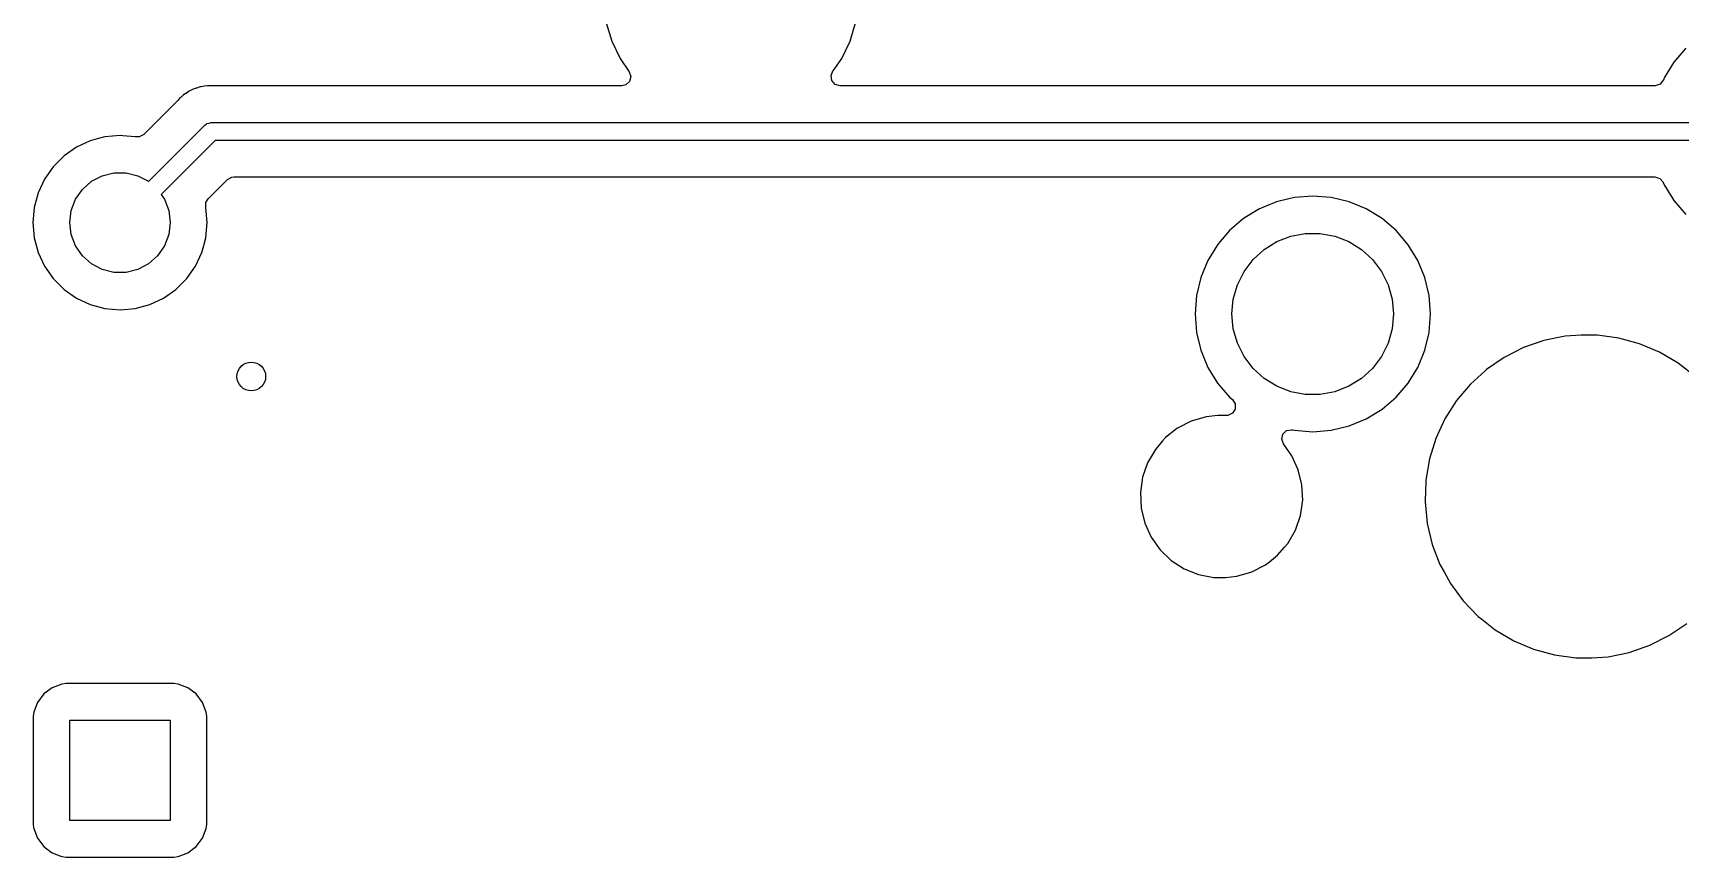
# Model space of a CAD drawing. Extents: x -140 to 29, y -83 to 10.
# Drawn here: x -19.24 to 3.68, y -24.07 to -12.6 of the extents above; entities that cross this region are included whole.
import ezdxf

# ---------------------------------------------------------------- set-up
doc = ezdxf.new("R2010")
doc.units = 0
doc.layers.add('BLACK', color=7, linetype='CONTINUOUS')

msp = doc.modelspace()

# ---------------------------------------------------------------- linework, layer by layer
at = {"layer": 'BLACK', "linetype": 'CONTINUOUS'}
for p, q in [((-11.2599, -12.461), (-11.1815, -12.7151)), ((-7.86783, -12.7128), (-7.79014, -12.461)), ((-11.1815, -12.7151), (-11.0661, -12.9547)), ((-7.98393, -12.9547), (-7.86853, -12.7151)), ((-7.86853, -12.7151), (-7.86783, -12.7128)), ((3.76262, -12.8114), (3.59564, -13.0069)), ((-11.0661, -12.9547), (-11.0661, -12.9547)), ((-11.0661, -12.9547), (-11.0661, -12.9547)), ((-11.0661, -12.9547), (-10.9401, -13.1395)), ((-8.10991, -13.1395), (-7.98393, -12.9547)), ((-7.98393, -12.9547), (-7.98393, -12.9547)), ((3.59563, -13.0069), (3.46129, -13.2261)), ((3.59564, -13.0069), (3.59563, -13.0069)), ((-10.9364, -13.2757), (-10.9888, -13.3236)), ((-10.9401, -13.1395), (-10.9182, -13.2071)), ((-10.9182, -13.2071), (-10.9364, -13.2757)), ((-8.13052, -13.1926), (-8.10991, -13.1395)), ((-8.12042, -13.2628), (-8.13052, -13.1926)), ((-8.07393, -13.3165), (-8.12042, -13.2628)), ((3.44778, -13.2587), (3.40324, -13.314)), ((3.44811, -13.2579), (3.44778, -13.2587)), ((3.45397, -13.2438), (3.44811, -13.2579)), ((3.46129, -13.2261), (3.45397, -13.2438)), ((-17.1936, -13.5045), (-17.2237, -13.5409)), ((-17.1772, -13.4926), (-17.1936, -13.5045)), ((-17.1622, -13.4798), (-17.1772, -13.4926)), ((-17.1479, -13.4655), (-17.1622, -13.4798)), ((-17.1131, -13.4449), (-17.1479, -13.4655)), ((-17.1073, -13.4414), (-17.1131, -13.4449)), ((-17.1023, -13.4382), (-17.1073, -13.4414)), ((-17.0641, -13.4105), (-17.1023, -13.4382)), ((-17.0453, -13.403), (-17.0641, -13.4104)), ((-17.0641, -13.4104), (-17.0641, -13.4104)), ((-17.0641, -13.4104), (-17.0641, -13.4104)), ((-17.0641, -13.4104), (-17.0641, -13.4105)), ((-17.0275, -13.3943), (-17.0453, -13.403)), ((-17.0194, -13.3895), (-17.0275, -13.3943)), ((-17.0101, -13.384), (-17.0194, -13.3895)), ((-16.9969, -13.3802), (-17.0101, -13.384)), ((-16.9648, -13.3708), (-16.9969, -13.3802)), ((-16.9592, -13.3689), (-16.9648, -13.3708)), ((-16.9153, -13.3515), (-16.9592, -13.3689)), ((-16.8952, -13.349), (-16.9153, -13.3515)), ((-16.9153, -13.3515), (-16.9153, -13.3515)), ((-16.8758, -13.345), (-16.8952, -13.349)), ((-16.8564, -13.3393), (-16.8758, -13.345)), ((-16.8092, -13.3378), (-16.8564, -13.3393)), ((-16.8564, -13.3393), (-16.8564, -13.3393)), ((-16.8033, -13.3374), (-16.8092, -13.3378)), ((-16.7964, -13.3365), (-16.8033, -13.3374)), ((-16.7665, -13.3365), (-16.7964, -13.3365)), ((-16.7964, -13.3365), (-16.7964, -13.3365)), ((-16.7964, -13.3365), (-16.7964, -13.3365)), ((-16.6964, -13.3343), (-16.7665, -13.3365)), ((-16.6885, -13.335), (-16.6964, -13.3343)), ((-16.6964, -13.3343), (-16.6964, -13.3343)), ((-16.6964, -13.3343), (-16.6964, -13.3343)), ((-16.6726, -13.3365), (-16.6885, -13.3347)), ((-16.6885, -13.3347), (-16.6885, -13.335)), ((-11.0442, -13.3365), (-16.6726, -13.3365)), ((-10.9888, -13.3236), (-11.0442, -13.3365)), ((-8.00581, -13.3365), (-8.07393, -13.3165)), ((3.33138, -13.3365), (-8.00581, -13.3365)), ((3.33587, -13.3364), (3.33138, -13.3365)), ((3.40324, -13.314), (3.33587, -13.3364)), ((-17.2277, -13.5453), (-17.469, -13.7866)), ((-17.2237, -13.5409), (-17.2277, -13.5453)), ((-17.469, -13.7866), (-17.6961, -14.0137)), ((-17.629, -14.6657), (-16.8449, -13.8816)), ((-16.8449, -13.8816), (-16.827, -13.8682)), ((-16.827, -13.8682), (-16.8241, -13.8648)), ((-16.8241, -13.8648), (-16.8215, -13.8641)), ((-16.8215, -13.8641), (-16.8164, -13.8603)), ((-16.8164, -13.8603), (-16.7862, -13.8537)), ((-16.7862, -13.8537), (-16.7565, -13.845)), ((-16.7565, -13.845), (3.80783, -13.845)), ((-18.6323, -14.1907), (-18.8053, -14.3118)), ((-18.4409, -14.1015), (-18.6323, -14.1907)), ((-18.3462, -14.0761), (-18.4409, -14.1015)), ((-18.4409, -14.1015), (-18.4409, -14.1015)), ((-18.2369, -14.0468), (-18.3462, -14.0761)), ((-18.0265, -14.0284), (-18.2369, -14.0468)), ((-17.9878, -14.0318), (-18.0265, -14.0284)), ((-18.0265, -14.0284), (-18.0265, -14.0284)), ((-17.8161, -14.0468), (-17.9878, -14.0318)), ((-17.8107, -14.0478), (-17.8161, -14.0468)), ((-17.8161, -14.0468), (-17.8161, -14.0468)), ((-17.8161, -14.0468), (-17.8161, -14.0468)), ((-17.8105, -14.0465), (-17.8107, -14.0478)), ((-17.7584, -14.0477), (-17.8105, -14.0465)), ((-17.6961, -14.0137), (-17.7584, -14.0477)), ((-16.7047, -14.095), (-17.4558, -14.8461)), ((3.80783, -14.095), (-16.7047, -14.095)), ((-18.8053, -14.3119), (-18.9546, -14.4612)), ((-18.8053, -14.3118), (-18.8053, -14.3119)), ((-19.0758, -14.6342), (-19.165, -14.8256)), ((-18.9547, -14.4612), (-19.0758, -14.6342)), ((-19.0758, -14.6342), (-19.0758, -14.6342)), ((-19.0758, -14.6342), (-19.0758, -14.6342)), ((-18.9546, -14.4612), (-18.9547, -14.4612)), ((-18.5493, -14.7768), (-18.4233, -14.6651)), ((-18.4233, -14.6651), (-18.2742, -14.5869)), ((-18.2742, -14.5869), (-18.1107, -14.5466)), ((-18.1107, -14.5466), (-17.9423, -14.5466)), ((-17.9423, -14.5466), (-17.7788, -14.5869)), ((-17.7788, -14.5869), (-17.6297, -14.6651)), ((-17.6297, -14.6651), (-17.629, -14.6657)), ((-16.8002, -14.9096), (-16.531, -14.6404)), ((-16.531, -14.6404), (-16.4687, -14.6064)), ((-16.4687, -14.6064), (-16.4419, -14.6035)), ((-16.4419, -14.6035), (3.33138, -14.6035)), ((3.33138, -14.6035), (3.3995, -14.6235)), ((3.3995, -14.6235), (3.44599, -14.6772)), ((-19.165, -14.8256), (-19.2197, -15.0296)), ((-18.645, -14.9154), (-18.5493, -14.7768)), ((-17.4558, -14.8461), (-17.408, -14.9154)), ((-1.68508, -14.8916), (-1.76006, -14.9096)), ((-1.42875, -14.8714), (-1.68508, -14.8916)), ((-1.17242, -14.8916), (-1.42875, -14.8714)), ((-1.42875, -14.8714), (-1.42875, -14.8714)), ((-0.922411, -14.9516), (-1.17242, -14.8916)), ((3.44599, -14.6772), (3.44777, -14.6813)), ((3.44777, -14.6813), (3.46129, -14.7139)), ((3.46129, -14.7139), (3.58124, -14.9096)), ((-19.2197, -15.0296), (-19.2381, -15.24)), ((-18.725, -15.24), (-18.7047, -15.0728)), ((-18.7047, -15.0728), (-18.645, -14.9154)), ((-17.408, -14.9154), (-17.3483, -15.0728)), ((-17.3483, -15.0728), (-17.328, -15.24)), ((-16.8343, -15.0242), (-16.8327, -15.0239)), ((-16.8333, -15.0296), (-16.8343, -15.0242)), ((-16.8149, -15.24), (-16.8333, -15.0296)), ((-16.8333, -15.0296), (-16.8333, -15.0296)), ((-16.8333, -15.0296), (-16.8333, -15.0296)), ((-16.8327, -15.0239), (-16.8311, -14.9603)), ((-16.8311, -14.9603), (-16.8002, -14.9096)), ((-2.17264, -15.05), (-2.39187, -15.1844)), ((-2.12422, -15.03), (-2.17264, -15.05)), ((-1.93509, -14.9516), (-2.12422, -15.03)), ((-1.76006, -14.9096), (-1.93509, -14.9516)), ((-0.684864, -15.05), (-0.922411, -14.9516)), ((-0.465632, -15.1844), (-0.684864, -15.05)), ((3.58124, -14.9096), (3.59563, -14.9331)), ((3.59563, -14.9331), (3.59564, -14.9331)), ((3.59564, -14.9331), (3.76262, -15.1286)), ((-19.2381, -15.24), (-19.2197, -15.4504)), ((-18.7047, -15.4072), (-18.725, -15.24)), ((-17.328, -15.24), (-17.3483, -15.4072)), ((-16.8333, -15.4504), (-16.8149, -15.24)), ((-2.58738, -15.3514), (-2.73854, -15.5284)), ((-2.39187, -15.1844), (-2.58738, -15.3514)), ((-2.39187, -15.1844), (-2.39187, -15.1844)), ((-2.39187, -15.1844), (-2.39187, -15.1844)), ((-0.46563, -15.1844), (-0.465632, -15.1844)), ((-0.270118, -15.3514), (-0.46563, -15.1844)), ((-0.103136, -15.5469), (-0.270118, -15.3514)), ((-19.2197, -15.4504), (-19.165, -15.6544)), ((-18.645, -15.5646), (-18.7047, -15.4072)), ((-18.5493, -15.7032), (-18.645, -15.5646)), ((-17.408, -15.5646), (-17.5037, -15.7032)), ((-17.3483, -15.4072), (-17.408, -15.5646)), ((-16.888, -15.6544), (-16.8615, -15.5557)), ((-16.8615, -15.5557), (-16.8333, -15.4504)), ((-2.75437, -15.5469), (-2.88871, -15.7661)), ((-2.73854, -15.5284), (-2.75437, -15.5469)), ((-2.10671, -15.6122), (-1.93021, -15.5029)), ((-1.93021, -15.5029), (-1.73662, -15.4279)), ((-1.73662, -15.4279), (-1.53255, -15.3898)), ((-1.53255, -15.3898), (-1.32495, -15.3898)), ((-1.32495, -15.3898), (-1.12088, -15.4279)), ((-1.12088, -15.4279), (-0.927294, -15.5029)), ((-0.927294, -15.5029), (-0.750786, -15.6122)), ((-0.103135, -15.5469), (-0.103136, -15.5469)), ((-0.103133, -15.5469), (-0.103135, -15.5469)), ((0.03121, -15.7661), (-0.103134, -15.5469)), ((-0.103134, -15.5469), (-0.103133, -15.5469)), ((-19.165, -15.6544), (-19.0758, -15.8458)), ((-18.4233, -15.8149), (-18.5493, -15.7032)), ((-17.5037, -15.7032), (-17.6297, -15.8149)), ((-16.9772, -15.8458), (-16.888, -15.6544)), ((-16.888, -15.6544), (-16.888, -15.6544)), ((-2.88871, -15.7661), (-2.9871, -16.0037)), ((-2.38524, -15.9178), (-2.26014, -15.7521)), ((-2.26014, -15.7521), (-2.10671, -15.6122)), ((-0.750786, -15.6122), (-0.597365, -15.7521)), ((-0.597365, -15.7521), (-0.472256, -15.9178)), ((0.129605, -16.0037), (0.03121, -15.7661)), ((-19.0758, -15.8458), (-18.9546, -16.0188)), ((-18.9546, -16.0188), (-18.8053, -16.1681)), ((-18.2742, -15.8931), (-18.4233, -15.8149)), ((-18.1107, -15.9334), (-18.2742, -15.8931)), ((-17.9423, -15.9334), (-18.1107, -15.9334)), ((-17.7788, -15.8931), (-17.9423, -15.9334)), ((-17.6297, -15.8149), (-17.7788, -15.8931)), ((-17.2477, -16.1681), (-17.0984, -16.0188)), ((-17.0984, -16.0188), (-17.0877, -16.0037)), ((-17.0877, -16.0037), (-16.9772, -15.8458)), ((-2.9871, -16.0037), (-3.04713, -16.2537)), ((-2.47778, -16.1036), (-2.38524, -15.9178)), ((-0.472256, -15.9178), (-0.379719, -16.1036)), ((0.189628, -16.2537), (0.129605, -16.0037)), ((-18.8053, -16.1681), (-18.6323, -16.2893)), ((-17.4207, -16.2893), (-17.2477, -16.1681)), ((-3.04713, -16.2537), (-3.0673, -16.51)), ((-2.53459, -16.3033), (-2.47778, -16.1036)), ((-0.379719, -16.1036), (-0.322905, -16.3033)), ((0.209801, -16.51), (0.189628, -16.2537)), ((-18.6323, -16.2893), (-18.4409, -16.3785)), ((-18.4409, -16.3785), (-18.2369, -16.4332)), ((-18.2369, -16.4332), (-18.0265, -16.4516)), ((-18.0265, -16.4516), (-17.8161, -16.4332)), ((-17.8161, -16.4332), (-17.6121, -16.3785)), ((-17.6121, -16.3785), (-17.4207, -16.2893)), ((-2.55375, -16.51), (-2.53459, -16.3033)), ((-0.322905, -16.3033), (-0.30375, -16.51)), ((-3.0673, -16.51), (-3.04713, -16.7663)), ((-2.53459, -16.7167), (-2.55375, -16.51)), ((-2.47778, -16.9164), (-2.53459, -16.7167)), ((-0.322905, -16.7167), (-0.379719, -16.9164)), ((-0.30375, -16.51), (-0.322905, -16.7167)), ((0.189628, -16.7663), (0.209801, -16.51)), ((-3.04713, -16.7663), (-2.9871, -17.0163)), ((-2.38524, -17.1022), (-2.47778, -16.9164)), ((-0.379719, -16.9164), (-0.472256, -17.1022)), ((0.129605, -17.0163), (0.189628, -16.7663)), ((1.78696, -16.8805), (1.5031, -16.9791)), ((1.78697, -16.8805), (1.78696, -16.8805)), ((2.08142, -16.8206), (1.78697, -16.8805)), ((2.08143, -16.8206), (2.08142, -16.8206)), ((2.30622, -16.8056), (2.08143, -16.8206)), ((2.08143, -16.8206), (2.08143, -16.8206)), ((2.5315, -16.8056), (2.30622, -16.8056)), ((2.8293, -16.8457), (2.5315, -16.8056)), ((3.11912, -16.925), (2.8293, -16.8457)), ((3.39576, -17.0423), (3.11912, -16.925)), ((-2.9871, -17.0163), (-2.88871, -17.2539)), ((-2.26014, -17.2679), (-2.38524, -17.1022)), ((-0.472256, -17.1022), (-0.597365, -17.2679)), ((0.03121, -17.2539), (0.129605, -17.0163)), ((1.2349, -17.1146), (0.987177, -17.2846)), ((1.5031, -16.9791), (1.2349, -17.1146)), ((3.6543, -17.1955), (3.39576, -17.0423)), ((-2.88871, -17.2539), (-2.75437, -17.4731)), ((-2.10671, -17.4078), (-2.26014, -17.2679)), ((-1.93021, -17.5171), (-2.10671, -17.4078)), ((-0.750786, -17.4078), (-0.927294, -17.5171)), ((-0.597365, -17.2679), (-0.750786, -17.4078)), ((-0.089508, -17.4509), (0.03121, -17.2539)), ((0.969088, -17.301), (0.764312, -17.4862)), ((0.98717, -17.2847), (0.969088, -17.301)), ((0.987171, -17.2847), (0.98717, -17.2847)), ((0.987177, -17.2846), (0.987171, -17.2847)), ((3.65431, -17.1955), (3.6543, -17.1955)), ((3.89012, -17.3817), (3.65431, -17.1955)), ((-2.75437, -17.4731), (-2.58738, -17.6686)), ((-1.73662, -17.5921), (-1.93021, -17.5171)), ((-1.53255, -17.6302), (-1.73662, -17.5921)), ((-1.32495, -17.6302), (-1.53255, -17.6302)), ((-1.12088, -17.5921), (-1.32495, -17.6302)), ((-0.927294, -17.5171), (-1.12088, -17.5921)), ((-0.270118, -17.6686), (-0.103136, -17.4731)), ((-0.103136, -17.4731), (-0.103135, -17.4731)), ((-0.103135, -17.4731), (-0.089508, -17.4509)), ((0.764299, -17.4862), (0.570307, -17.7157)), ((0.764312, -17.4862), (0.764299, -17.4862)), ((-2.58738, -17.6686), (-2.5475, -17.7027)), ((-2.5475, -17.7027), (-2.50869, -17.7621)), ((-2.50819, -17.8331), (-2.54615, -17.8931)), ((-2.50869, -17.7621), (-2.50819, -17.8331)), ((-0.684863, -17.97), (-0.465634, -17.8356)), ((-0.465634, -17.8356), (-0.465504, -17.8355)), ((-0.465504, -17.8355), (-0.270118, -17.6686)), ((0.570301, -17.7157), (0.40862, -17.969)), ((0.570307, -17.7157), (0.570301, -17.7157)), ((-3.31001, -18.0989), (-3.32352, -18.1095)), ((-3.11896, -18.0004), (-3.31001, -18.0989)), ((-2.91273, -17.9398), (-3.11896, -18.0004)), ((-2.91272, -17.9398), (-2.91273, -17.9398)), ((-2.91271, -17.9398), (-2.91272, -17.9398)), ((-2.91272, -17.9398), (-2.91272, -17.9398)), ((-2.91272, -17.9398), (-2.91272, -17.9398)), ((-2.75239, -17.9245), (-2.91271, -17.9398)), ((-2.62933, -17.9245), (-2.75239, -17.9245)), ((-2.61051, -17.9231), (-2.62933, -17.9245)), ((-2.54615, -17.8931), (-2.61051, -17.9231)), ((-1.17242, -18.1284), (-0.92241, -18.0684)), ((-0.92241, -18.0684), (-0.684863, -17.97)), ((0.40862, -17.969), (0.282135, -18.2415)), ((-3.51856, -18.2774), (-3.61973, -18.3942)), ((-3.47897, -18.2317), (-3.51856, -18.2774)), ((-3.32352, -18.1095), (-3.47897, -18.2317)), ((-3.47897, -18.2317), (-3.47897, -18.2317)), ((-3.47897, -18.2317), (-3.47897, -18.2317)), ((-1.86075, -18.252), (-1.84401, -18.183)), ((-1.83753, -18.3191), (-1.86075, -18.252)), ((-1.84401, -18.183), (-1.79263, -18.134)), ((-1.7196, -18.4847), (-1.83753, -18.3191)), ((-1.79263, -18.134), (-1.72292, -18.1206)), ((-1.72292, -18.1206), (-1.70549, -18.1235)), ((-1.70549, -18.1235), (-1.68508, -18.1284)), ((-1.68508, -18.1284), (-1.42875, -18.1486)), ((-1.42875, -18.1486), (-1.17242, -18.1284)), ((0.282132, -18.2415), (0.193104, -18.5285)), ((0.282135, -18.2415), (0.282132, -18.2415)), ((-3.61973, -18.3942), (-3.7272, -18.5803)), ((-1.63031, -18.6802), (-1.7196, -18.4847)), ((0.193104, -18.5285), (0.143124, -18.8248)), ((-3.7975, -18.7834), (-3.82809, -18.9962)), ((-3.7272, -18.5803), (-3.7975, -18.7834)), ((-1.57964, -18.8891), (-1.63031, -18.6802)), ((-3.82809, -18.9962), (-3.81786, -19.2109)), ((-1.56941, -19.1038), (-1.57964, -18.8891)), ((-1.57964, -18.8891), (-1.57964, -18.8891)), ((0.142485, -18.844), (0.133798, -19.1038)), ((0.143124, -18.8248), (0.142485, -18.844)), ((0.143124, -18.8248), (0.143124, -18.8248)), ((-3.81786, -19.2109), (-3.76719, -19.4198)), ((-1.59953, -19.3133), (-1.58232, -19.1936)), ((-1.58232, -19.1936), (-1.57248, -19.1252)), ((-1.57248, -19.1252), (-1.56941, -19.1038)), ((0.133798, -19.1038), (0.133083, -19.1252)), ((0.133083, -19.1252), (0.163159, -19.4241)), ((-3.76719, -19.4198), (-3.6779, -19.6153)), ((-1.6703, -19.5197), (-1.6, -19.3166)), ((-1.6, -19.3166), (-1.59953, -19.3133)), ((0.163159, -19.4241), (0.16316, -19.4241)), ((0.16316, -19.4241), (0.163161, -19.4241)), ((0.163161, -19.4241), (0.23282, -19.7164)), ((-3.6779, -19.6153), (-3.55322, -19.7904)), ((-1.82132, -19.7561), (-1.77777, -19.7058)), ((-1.77777, -19.7058), (-1.6703, -19.5197)), ((-1.77777, -19.7058), (-1.77777, -19.7058)), ((-1.6703, -19.5197), (-1.6703, -19.5197)), ((-3.55322, -19.7904), (-3.39765, -19.9387)), ((-3.39765, -19.9387), (-3.21683, -20.0549)), ((-2.03319, -19.9584), (-1.91853, -19.8683)), ((-1.91853, -19.8683), (-1.82132, -19.7561)), ((-1.91853, -19.8683), (-1.91853, -19.8683)), ((-1.91853, -19.8683), (-1.91853, -19.8683)), ((0.23282, -19.7164), (0.340819, -19.9969)), ((-3.21683, -20.0549), (-3.01728, -20.1348)), ((-3.01728, -20.1348), (-2.80622, -20.1755)), ((-2.64511, -20.1755), (-2.48479, -20.1602)), ((-2.48479, -20.1602), (-2.48479, -20.1602)), ((-2.48479, -20.1602), (-2.48478, -20.1602)), ((-2.48478, -20.1602), (-2.27854, -20.0996)), ((-2.27854, -20.0996), (-2.08749, -20.0011)), ((-2.27854, -20.0996), (-2.27854, -20.0996)), ((-2.27854, -20.0996), (-2.27854, -20.0996)), ((-2.08749, -20.0011), (-2.03319, -19.9584)), ((0.340819, -19.9969), (0.397139, -20.0996)), ((0.397139, -20.0996), (0.485228, -20.2604)), ((-2.80622, -20.1755), (-2.80622, -20.1755)), ((-2.80622, -20.1755), (-2.64513, -20.1755)), ((-2.64513, -20.1755), (-2.64513, -20.1755)), ((-2.64513, -20.1755), (-2.64513, -20.1755)), ((-2.64513, -20.1755), (-2.64511, -20.1755)), ((0.485228, -20.2604), (0.663473, -20.5023)), ((0.663473, -20.5023), (0.872373, -20.7183)), ((0.872373, -20.7183), (0.872377, -20.7183)), ((0.872377, -20.7183), (0.922783, -20.7581)), ((0.922783, -20.7581), (1.1082, -20.9045)), ((3.52759, -20.9854), (3.77533, -20.8153)), ((1.1082, -20.9045), (1.36674, -21.0577)), ((1.36674, -21.0577), (1.64338, -21.175)), ((3.2594, -21.1209), (3.52759, -20.9854)), ((1.64338, -21.175), (1.9332, -21.2543)), ((1.9332, -21.2543), (2.231, -21.2944)), ((2.231, -21.2944), (2.23101, -21.2944)), ((2.23101, -21.2944), (2.45628, -21.2944)), ((2.45628, -21.2944), (2.68107, -21.2794)), ((2.45628, -21.2944), (2.45628, -21.2944)), ((2.68107, -21.2794), (2.97554, -21.2195)), ((2.97554, -21.2195), (3.2594, -21.1209)), ((-18.9712, -21.7106), (-19.0883, -21.7982)), ((-18.8342, -21.6595), (-18.9712, -21.7106)), ((-18.9712, -21.7106), (-18.9712, -21.7106)), ((-18.7736, -21.653), (-18.8342, -21.6595)), ((-18.8342, -21.6595), (-18.8342, -21.6595)), ((-17.2794, -21.653), (-18.7736, -21.653)), ((-18.7736, -21.653), (-18.7736, -21.653)), ((-17.2188, -21.6595), (-17.2794, -21.653)), ((-17.2794, -21.653), (-17.2794, -21.653)), ((-17.0818, -21.7106), (-17.2188, -21.6595)), ((-17.2188, -21.6595), (-17.2188, -21.6595)), ((-16.9647, -21.7982), (-17.0818, -21.7106)), ((-17.0818, -21.7106), (-17.0818, -21.7106)), ((-19.1932, -21.9618), (-19.227, -22.0523)), ((-19.1759, -21.9153), (-19.1932, -21.9618)), ((-19.0883, -21.7982), (-19.1759, -21.9153)), ((-19.1759, -21.9153), (-19.1759, -21.9153)), ((-19.1759, -21.9153), (-19.1759, -21.9153)), ((-16.8771, -21.9153), (-16.9647, -21.7982)), ((-16.826, -22.0523), (-16.8771, -21.9153)), ((-16.8771, -21.9153), (-16.8771, -21.9153)), ((-19.227, -22.0523), (-19.2335, -22.1128)), ((-19.2335, -22.1128), (-19.2335, -22.1129)), ((-19.2335, -22.1129), (-19.2335, -23.6071)), ((-19.227, -22.0523), (-19.227, -22.0523)), ((-18.725, -23.5585), (-18.725, -22.1615)), ((-18.725, -22.1615), (-17.328, -22.1615)), ((-17.328, -22.1615), (-17.328, -23.5585)), ((-16.8195, -22.1128), (-16.826, -22.0523)), ((-16.826, -22.0523), (-16.826, -22.0523)), ((-16.8195, -23.6071), (-16.8195, -22.1128)), ((-19.2335, -23.6071), (-19.2281, -23.6574)), ((-19.2335, -23.6071), (-19.2335, -23.6071)), ((-17.328, -23.5585), (-18.725, -23.5585)), ((-16.826, -23.6677), (-16.8195, -23.6071)), ((-19.2281, -23.6574), (-19.227, -23.6677)), ((-19.227, -23.6677), (-19.1759, -23.8047)), ((-19.1759, -23.8047), (-19.1759, -23.8047)), ((-19.1759, -23.8047), (-19.1759, -23.8047)), ((-19.1759, -23.8047), (-19.0883, -23.9218)), ((-16.9647, -23.9218), (-16.8771, -23.8047)), ((-16.8771, -23.8047), (-16.826, -23.6677)), ((-16.8771, -23.8047), (-16.8771, -23.8047)), ((-16.826, -23.6677), (-16.826, -23.6677)), ((-19.0883, -23.9218), (-19.0039, -23.9849)), ((-19.0039, -23.9849), (-18.9712, -24.0094)), ((-18.9712, -24.0094), (-18.8625, -24.0499)), ((-18.8625, -24.0499), (-18.8382, -24.059)), ((-18.8382, -24.059), (-18.8342, -24.0605)), ((-18.8342, -24.0605), (-18.8342, -24.0605)), ((-18.8342, -24.0605), (-18.8342, -24.0605)), ((-18.8342, -24.0605), (-18.7736, -24.067)), ((-17.2794, -24.067), (-17.2188, -24.0605)), ((-17.2188, -24.0605), (-17.1409, -24.0314)), ((-17.2188, -24.0605), (-17.2188, -24.0605)), ((-17.1409, -24.0314), (-17.0818, -24.0094)), ((-17.0818, -24.0094), (-16.9647, -23.9218)), ((-17.0818, -24.0094), (-17.0818, -24.0094)), ((-17.0818, -24.0094), (-17.0818, -24.0094)), ((-18.7736, -24.067), (-18.7736, -24.067)), ((-18.7736, -24.067), (-18.7736, -24.067)), ((-18.7736, -24.067), (-18.7736, -24.067)), ((-18.7736, -24.067), (-17.2794, -24.067)), ((-17.2794, -24.067), (-17.2794, -24.067)), ((-17.2794, -24.067), (-17.2794, -24.067)), ((-17.2794, -24.067), (-17.2794, -24.067))]:
    msp.add_line(p, q, dxfattribs=at)
at = {"layer": 'BLACK'}
msp.add_circle((-16.2, -17.38), 0.2, dxfattribs=at)

doc.saveas('drawing.dxf')
